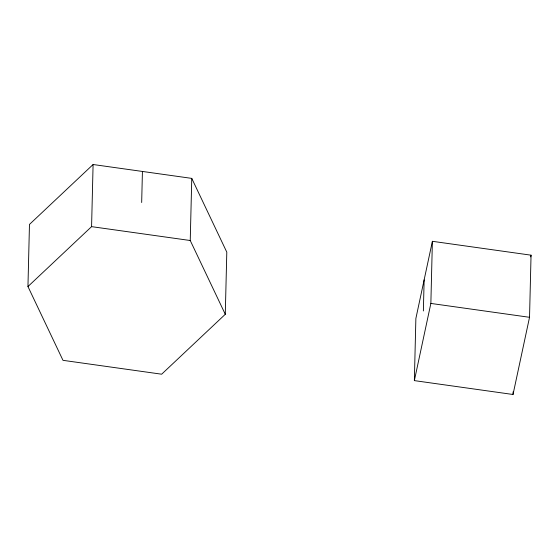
<?xml version="1.0" encoding="UTF-8"?>
<svg xmlns="http://www.w3.org/2000/svg" width="559" height="559" viewBox="0 0 559 559"><rect width="100%" height="100%" fill="white"/><g stroke="black" fill="none" stroke-linecap="round" stroke-linejoin="round"><path stroke-width="0.84" d="M27.95 286.55L29.466 224.425L93.094 164.514L191.765 178.384L226.8 252.158L225.284 314.291L161.656 374.202L62.985 360.331L27.95 286.55L91.578 226.64L93.094 164.514M141.672 202.512L142.426 171.445M225.284 314.291L190.242 240.51L191.765 178.384M414.359 380.616L415.875 318.49L432.386 241.306L531.05 255.177L529.534 317.302L513.022 394.486L414.359 380.616L430.863 303.432L432.386 241.306M423.373 310.965L424.134 279.898M513.022 394.486L513.092 391.901M530.687 256.867L531.05 255.177M91.578 226.64L190.242 240.51M430.863 303.432L529.534 317.302"/></g></svg>
